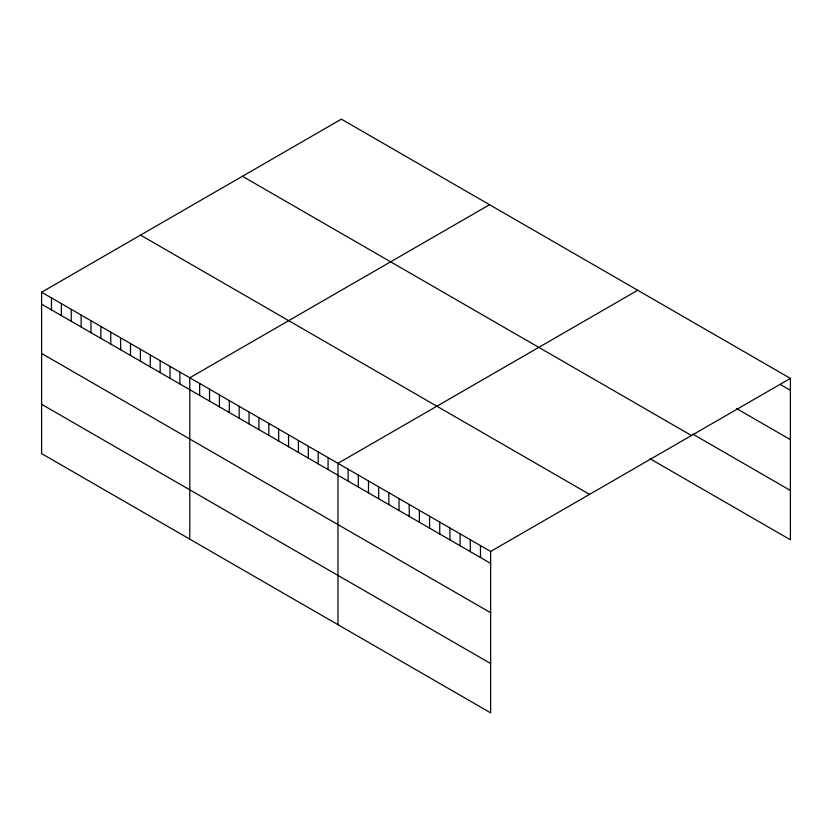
<?xml version="1.0" encoding="UTF-8"?>
<svg xmlns="http://www.w3.org/2000/svg" width="832" height="832" viewBox="0 0 832 832"><rect width="100%" height="100%" fill="white"/><g stroke="black" fill="none" stroke-linecap="round" stroke-linejoin="round"><path stroke-width="1.25" d="M41.6 292.219L490.63 551.47L490.63 712.847L41.6 453.596L41.6 292.219L341.37 119.153L790.4 378.404L790.4 539.781L649.938 458.682M489.549 204.703L189.779 377.77L189.779 539.157M637.728 290.254L337.958 463.32L337.958 624.707M490.63 551.47L790.4 378.404M780.218 384.446L790.4 390.322M736.455 408.502L790.4 439.639M692.692 434.044L790.4 490.454M242.445 176.27L691.475 435.51M140.525 235.113L589.555 494.354M41.6 304.148L490.63 563.389M41.6 353.465L490.63 612.716M41.6 404.279L490.63 663.53M480.459 545.594L480.459 557.513M470.278 539.718L470.278 551.637M460.096 533.842L460.096 545.761M449.925 527.966L449.925 539.885M439.743 522.09L439.743 534.009M429.562 516.214L429.562 528.133M419.39 510.338L419.39 522.257M409.209 504.462L409.209 516.381M399.027 498.586L399.027 510.505M388.856 492.71L388.856 504.629M378.674 486.834L378.674 498.753M368.493 480.958L368.493 492.877M358.322 475.082L358.322 487.001M348.14 469.206L348.14 481.125M328.078 457.621L328.078 469.539M318.209 451.922L318.209 463.84M308.329 446.212L308.329 458.141M298.449 440.513L298.449 452.431M288.569 434.803L288.569 446.732M278.689 429.104L278.689 441.022M268.809 423.405L268.809 435.323M258.929 417.695L258.929 429.624M249.049 411.996L249.049 423.914M239.179 406.286L239.179 418.215M229.299 400.587L229.299 412.506M219.419 394.888L219.419 406.806M209.539 389.178L209.539 401.107M199.659 383.479L199.659 395.398M179.899 372.07L179.899 383.989M170.019 366.371L170.019 378.29M160.15 360.662L160.15 372.59M150.27 354.962L150.27 366.881M140.39 349.253L140.39 361.182M130.51 343.554L130.51 355.472M120.63 337.854L120.63 349.773M110.75 332.145L110.75 344.063M100.87 326.446L100.87 338.364M90.99 320.736L90.99 332.665M81.12 315.037L81.12 326.955M71.24 309.338L71.24 321.256M61.36 303.628L61.36 315.546M51.48 297.929L51.48 309.847"/></g></svg>
